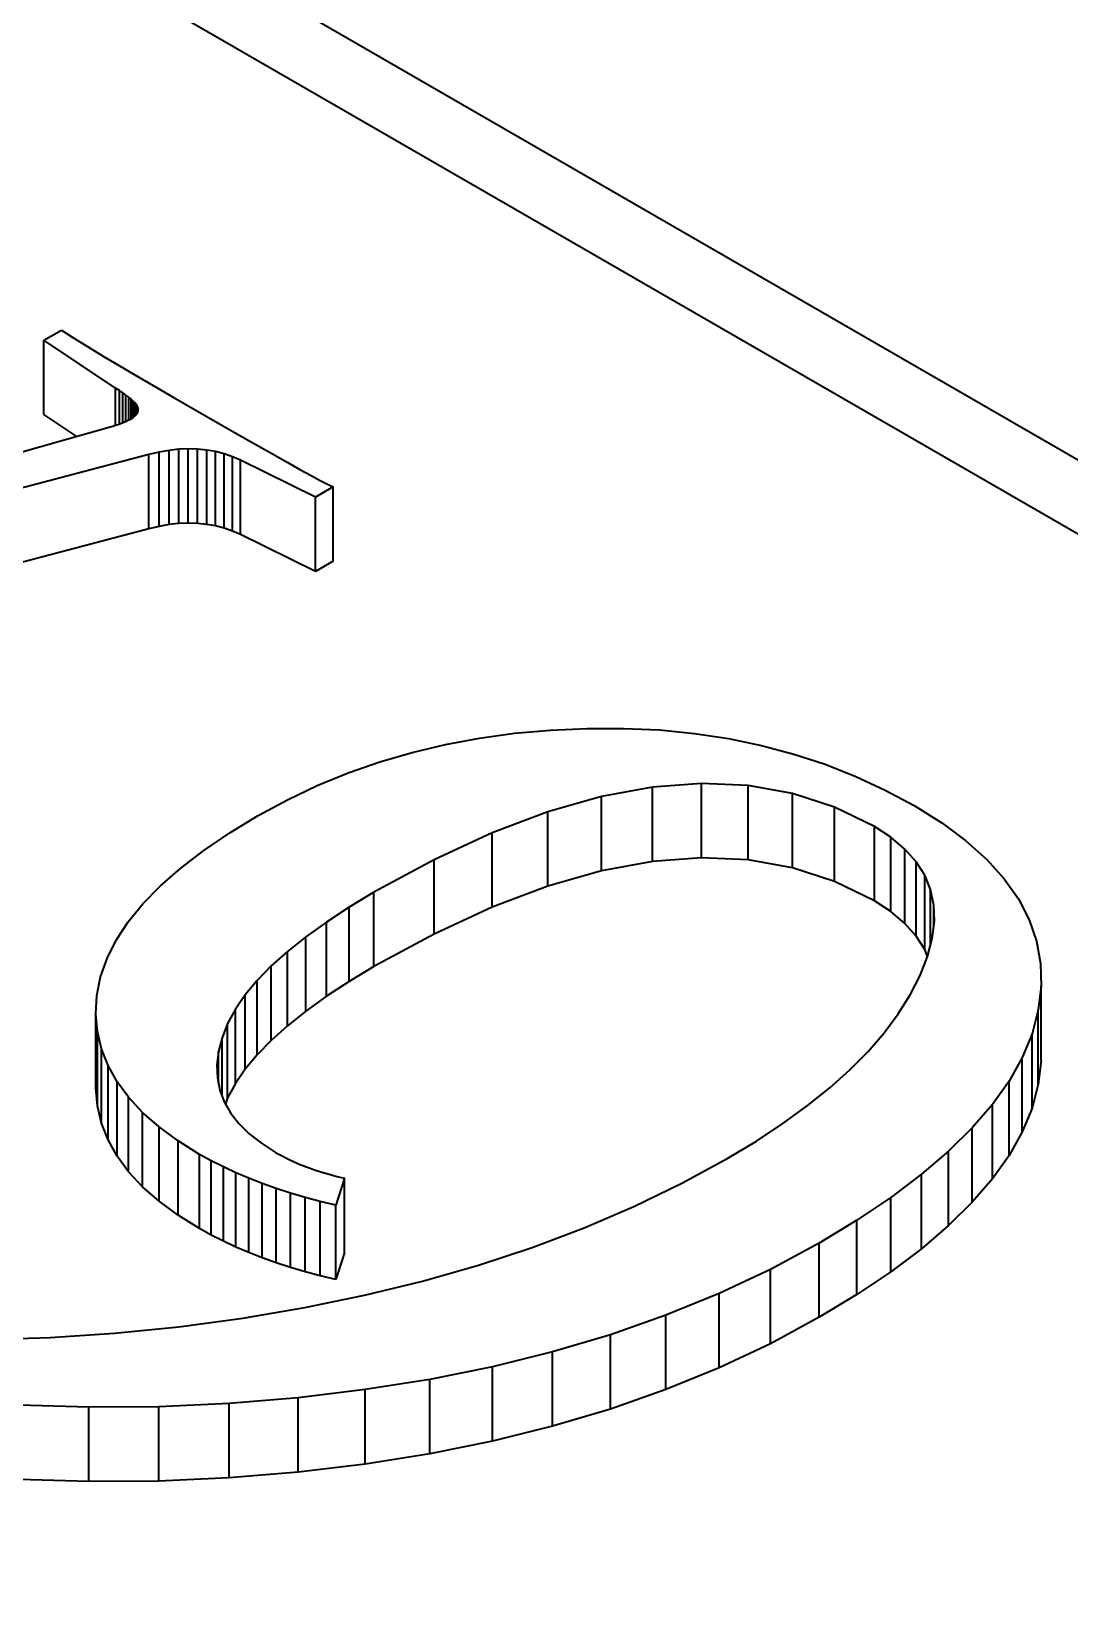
# Model space of a CAD drawing. Header units: millimetres. Extents: x -148 to 148, y -105 to 105.
# Drawn here: x 35.487 to 36.628, y 21.302 to 23.029 of the extents above; entities that cross this region are included whole.
import ezdxf

# ---------------------------------------------------------------- set-up
doc = ezdxf.new("R2010")
doc.units = ezdxf.units.MM
doc.layers.add('粗实线层', color=7, linetype='Continuous', lineweight=35)

msp = doc.modelspace()

# ---------------------------------------------------------------- linework, layer by layer
at = {"layer": '粗实线层', "color": 7, "lineweight": 35, "ltscale": 0.236784}
for p, q in [((34.4729, 23.8083), (42.6753, 19.0726)), ((34.4729, 23.7267), (42.6753, 18.991))]:
    msp.add_line(p, q, dxfattribs=at)
at = {"layer": '粗实线层', "color": 7, "lineweight": 35, "ltscale": 0.000560411}
for p, q in [((35.5009, 22.69), (35.5203, 22.7012)), ((35.8188, 22.5288), (35.7994, 22.5176))]:
    msp.add_line(p, q, dxfattribs=at)
at = {"layer": '粗实线层', "color": 7, "lineweight": 35, "ltscale": 0.000157017}
msp.add_line((35.5203, 22.7012), (35.5255, 22.6977), dxfattribs=at)
at = {"layer": '粗实线层', "color": 7, "lineweight": 35, "ltscale": 0.000216711}
msp.add_line((35.5255, 22.6977), (35.5327, 22.693), dxfattribs=at)
at = {"layer": '粗实线层', "color": 7, "lineweight": 35, "ltscale": 0.002041}
for p, q in [((35.5009, 22.6083), (35.5009, 22.69)), ((35.6162, 22.4829), (35.6162, 22.5646)), ((35.6274, 22.4855), (35.6274, 22.5671)), ((35.6384, 22.4874), (35.6384, 22.569)), ((35.6492, 22.4885), (35.6492, 22.5702)), ((35.6596, 22.489), (35.6596, 22.5706)), ((35.6698, 22.4887), (35.6698, 22.5703)), ((35.6798, 22.4877), (35.6798, 22.5693)), ((35.6989, 22.4836), (35.6989, 22.5652)), ((35.708, 22.4804), (35.708, 22.5621)), ((35.7169, 22.4766), (35.7169, 22.5583)), ((35.8188, 22.4472), (35.8188, 22.5288)), ((35.7994, 22.436), (35.7994, 22.5176)), ((36.1698, 22.1173), (36.1698, 22.199)), ((36.2236, 22.1214), (36.2236, 22.203)), ((36.1136, 22.1069), (36.1136, 22.1886)), ((36.3235, 22.1104), (36.3235, 22.1921)), ((36.0548, 22.0902), (36.0548, 22.1718)), ((36.3698, 22.0954), (36.3698, 22.1771)), ((35.9936, 22.0671), (35.9936, 22.1487)), ((36.4135, 22.0741), (36.4135, 22.1557)), ((36.4317, 22.0622), (36.4317, 22.1439)), ((35.9298, 22.0376), (35.9298, 22.1193)), ((36.4594, 22.0354), (36.4594, 22.1171)), ((35.8636, 22.0018), (35.8636, 22.0835)), ((35.8363, 21.9855), (35.8363, 22.0671)), ((35.8114, 21.9692), (35.8114, 22.0508)), ((35.7888, 21.953), (35.7888, 22.0346)), ((35.7686, 21.9368), (35.7686, 22.0185)), ((35.7507, 21.9208), (35.7507, 22.0025)), ((35.7352, 21.9049), (35.7352, 21.9865)), ((35.7113, 21.8733), (35.7113, 21.9549)), ((35.7221, 21.889), (35.7221, 21.9707)), ((35.5581, 21.8683), (35.5581, 21.95)), ((36.5936, 21.8726), (36.5936, 21.9543)), ((35.5598, 21.8488), (35.5598, 21.9304)), ((36.5868, 21.8464), (36.5868, 21.9281)), ((35.5714, 21.8114), (35.5714, 21.8931)), ((36.5761, 21.8204), (36.5761, 21.902)), ((35.5939, 21.7765), (35.5939, 21.8582)), ((35.6093, 21.76), (35.6093, 21.8416)), ((35.6275, 21.744), (35.6275, 21.8256)), ((36.5211, 21.7429), (36.5211, 21.8246)), ((35.672, 21.7139), (35.672, 21.7955)), ((35.6848, 21.7068), (35.6848, 21.7885)), ((35.6981, 21.7001), (35.6981, 21.7817)), ((35.7118, 21.6937), (35.7118, 21.7753)), ((35.726, 21.6876), (35.726, 21.7693)), ((35.8313, 21.6876), (35.8313, 21.7693)), ((35.7408, 21.6819), (35.7408, 21.7635)), ((35.756, 21.6764), (35.756, 21.7581)), ((35.7717, 21.6714), (35.7717, 21.753)), ((35.7879, 21.6666), (35.7879, 21.7482)), ((36.4316, 21.6666), (36.4316, 21.7483)), ((35.8046, 21.6622), (35.8046, 21.7438)), ((36.3941, 21.6415), (36.3941, 21.7231)), ((36.3528, 21.6165), (36.3528, 21.6981)), ((36.2992, 21.5875), (36.2992, 21.6691)), ((36.2431, 21.5611), (36.2431, 21.6427)), ((36.1845, 21.5371), (36.1845, 21.6188)), ((36.1234, 21.5157), (36.1234, 21.5974)), ((36.0598, 21.4969), (36.0598, 21.5785)), ((35.9937, 21.4805), (35.9937, 21.5621)), ((35.9251, 21.4666), (35.9251, 21.5483)), ((35.7804, 21.4465), (35.7804, 21.5281)), ((35.5501, 21.436), (35.5501, 21.5177)), ((35.6271, 21.4366), (35.6271, 21.5183)), ((35.7043, 21.4402), (35.7043, 21.5218))]:
    msp.add_line(p, q, dxfattribs=at)
at = {"layer": '粗实线层', "color": 7, "lineweight": 35, "ltscale": 0.00237}
msp.add_line((35.5797, 22.6374), (35.5009, 22.69), dxfattribs=at)
at = {"layer": '粗实线层', "color": 7, "lineweight": 35, "ltscale": 0.000276702}
msp.add_line((35.5327, 22.693), (35.5421, 22.6871), dxfattribs=at)
at = {"layer": '粗实线层', "color": 7, "lineweight": 35, "ltscale": 0.000337256}
msp.add_line((35.5421, 22.6871), (35.5537, 22.6801), dxfattribs=at)
at = {"layer": '粗实线层', "color": 7, "lineweight": 35, "ltscale": 0.000397305}
msp.add_line((35.5537, 22.6801), (35.5673, 22.6719), dxfattribs=at)
at = {"layer": '粗实线层', "color": 7, "lineweight": 35, "ltscale": 0.000457695}
msp.add_line((35.5673, 22.6719), (35.583, 22.6626), dxfattribs=at)
at = {"layer": '粗实线层', "color": 7, "lineweight": 35, "ltscale": 0.000517766}
msp.add_line((35.583, 22.6626), (35.6009, 22.6521), dxfattribs=at)
at = {"layer": '粗实线层', "color": 7, "lineweight": 35, "ltscale": 0.000578035}
msp.add_line((35.6009, 22.6521), (35.6209, 22.6404), dxfattribs=at)
at = {"layer": '粗实线层', "color": 7, "lineweight": 35, "ltscale": 0.00102}
msp.add_line((35.5797, 22.5966), (35.5797, 22.6374), dxfattribs=at)
at = {"layer": '粗实线层', "color": 7, "lineweight": 35, "ltscale": 0.000124531}
msp.add_line((35.5839, 22.6347), (35.5797, 22.6374), dxfattribs=at)
at = {"layer": '粗实线层', "color": 7, "lineweight": 35, "ltscale": 0.000914383}
msp.add_line((35.5839, 22.5981), (35.5839, 22.6347), dxfattribs=at)
at = {"layer": '粗实线层', "color": 7, "lineweight": 35, "ltscale": 0.000114697}
msp.add_line((35.5877, 22.6321), (35.5839, 22.6347), dxfattribs=at)
at = {"layer": '粗实线层', "color": 7, "lineweight": 35, "ltscale": 0.000813293}
msp.add_line((35.5877, 22.5996), (35.5877, 22.6321), dxfattribs=at)
at = {"layer": '粗实线层', "color": 7, "lineweight": 35, "ltscale": 0.000104922}
msp.add_line((35.5911, 22.6297), (35.5877, 22.6321), dxfattribs=at)
at = {"layer": '粗实线层', "color": 7, "lineweight": 35, "ltscale": 0.0007164}
msp.add_line((35.5911, 22.601), (35.5911, 22.6297), dxfattribs=at)
at = {"layer": '粗实线层', "color": 7, "lineweight": 35, "ltscale": 9.4686e-05}
msp.add_line((35.5941, 22.6273), (35.5911, 22.6297), dxfattribs=at)
at = {"layer": '粗实线层', "color": 7, "lineweight": 35, "ltscale": 0.000638445}
msp.add_line((35.6209, 22.6404), (35.6429, 22.6276), dxfattribs=at)
at = {"layer": '粗实线层', "color": 7, "lineweight": 35, "ltscale": 0.000623322}
msp.add_line((35.5941, 22.6024), (35.5941, 22.6273), dxfattribs=at)
at = {"layer": '粗实线层', "color": 7, "lineweight": 35, "ltscale": 8.53274e-05}
msp.add_line((35.5967, 22.6252), (35.5941, 22.6273), dxfattribs=at)
at = {"layer": '粗实线层', "color": 7, "lineweight": 35, "ltscale": 0.000534439}
msp.add_line((35.5967, 22.6038), (35.5967, 22.6252), dxfattribs=at)
at = {"layer": '粗实线层', "color": 7, "lineweight": 35, "ltscale": 7.53391e-05}
msp.add_line((35.599, 22.6231), (35.5967, 22.6252), dxfattribs=at)
at = {"layer": '粗实线层', "color": 7, "lineweight": 35, "ltscale": 0.000447464}
msp.add_line((35.599, 22.6052), (35.599, 22.6231), dxfattribs=at)
at = {"layer": '粗实线层', "color": 7, "lineweight": 35, "ltscale": 6.60912e-05}
msp.add_line((35.6008, 22.6212), (35.599, 22.6231), dxfattribs=at)
at = {"layer": '粗实线层', "color": 7, "lineweight": 35, "ltscale": 0.000363541}
msp.add_line((35.6008, 22.6067), (35.6008, 22.6212), dxfattribs=at)
at = {"layer": '粗实线层', "color": 7, "lineweight": 35, "ltscale": 5.71454e-05}
msp.add_line((35.6023, 22.6195), (35.6008, 22.6212), dxfattribs=at)
at = {"layer": '粗实线层', "color": 7, "lineweight": 35, "ltscale": 0.000282669}
msp.add_line((35.6023, 22.6082), (35.6023, 22.6195), dxfattribs=at)
at = {"layer": '粗实线层', "color": 7, "lineweight": 35, "ltscale": 4.81393e-05}
msp.add_line((35.6033, 22.6179), (35.6023, 22.6195), dxfattribs=at)
at = {"layer": '粗实线层', "color": 7, "lineweight": 35, "ltscale": 0.000205994}
msp.add_line((35.6033, 22.6096), (35.6033, 22.6179), dxfattribs=at)
at = {"layer": '粗实线层', "color": 7, "lineweight": 35, "ltscale": 4.06315e-05}
msp.add_line((35.604, 22.6164), (35.6033, 22.6179), dxfattribs=at)
at = {"layer": '粗实线层', "color": 7, "lineweight": 35, "ltscale": 3.49831e-05}
msp.add_line((35.6034, 22.6098), (35.604, 22.611), dxfattribs=at)
at = {"layer": '粗实线层', "color": 7, "lineweight": 35, "ltscale": 3.59007e-05}
msp.add_line((35.6044, 22.615), (35.604, 22.6164), dxfattribs=at)
at = {"layer": '粗实线层', "color": 7, "lineweight": 35, "ltscale": 3.40599e-05}
msp.add_line((35.604, 22.611), (35.6044, 22.6123), dxfattribs=at)
at = {"layer": '粗实线层', "color": 7, "lineweight": 35, "ltscale": 3.40877e-05}
msp.add_line((35.6045, 22.6137), (35.6044, 22.615), dxfattribs=at)
at = {"layer": '粗实线层', "color": 7, "lineweight": 35, "ltscale": 3.33279e-05}
msp.add_line((35.6044, 22.6123), (35.6045, 22.6137), dxfattribs=at)
at = {"layer": '粗实线层', "color": 7, "lineweight": 35, "ltscale": 0.000698338}
msp.add_line((35.6429, 22.6276), (35.6671, 22.6136), dxfattribs=at)
at = {"layer": '粗实线层', "color": 7, "lineweight": 35, "ltscale": 0.000699329}
msp.add_line((35.6671, 22.6136), (35.6913, 22.5996), dxfattribs=at)
at = {"layer": '粗实线层', "color": 7, "lineweight": 35, "ltscale": 0.009834}
msp.add_line((35.195, 22.4882), (35.5737, 22.5947), dxfattribs=at)
at = {"layer": '粗实线层', "color": 7, "lineweight": 35, "ltscale": 0.001082}
msp.add_line((35.5369, 22.5843), (35.5009, 22.6083), dxfattribs=at)
at = {"layer": '粗实线层', "color": 7, "lineweight": 35, "ltscale": 8.04684e-05}
msp.add_line((35.5737, 22.5947), (35.5767, 22.5957), dxfattribs=at)
at = {"layer": '粗实线层', "color": 7, "lineweight": 35, "ltscale": 7.62405e-05}
msp.add_line((35.5767, 22.5957), (35.5796, 22.5966), dxfattribs=at)
at = {"layer": '粗实线层', "color": 7, "lineweight": 35, "ltscale": 7.22631e-05}
msp.add_line((35.5796, 22.5966), (35.5824, 22.5976), dxfattribs=at)
at = {"layer": '粗实线层', "color": 7, "lineweight": 35, "ltscale": 6.83118e-05}
msp.add_line((35.5824, 22.5976), (35.5849, 22.5985), dxfattribs=at)
at = {"layer": '粗实线层', "color": 7, "lineweight": 35, "ltscale": 6.41153e-05}
msp.add_line((35.5849, 22.5985), (35.5873, 22.5994), dxfattribs=at)
at = {"layer": '粗实线层', "color": 7, "lineweight": 35, "ltscale": 5.97168e-05}
msp.add_line((35.5873, 22.5994), (35.5895, 22.6003), dxfattribs=at)
at = {"layer": '粗实线层', "color": 7, "lineweight": 35, "ltscale": 5.60501e-05}
msp.add_line((35.5895, 22.6003), (35.5916, 22.6012), dxfattribs=at)
at = {"layer": '粗实线层', "color": 7, "lineweight": 35, "ltscale": 5.17141e-05}
msp.add_line((35.5916, 22.6012), (35.5935, 22.6021), dxfattribs=at)
at = {"layer": '粗实线层', "color": 7, "lineweight": 35, "ltscale": 4.79394e-05}
msp.add_line((35.5935, 22.6021), (35.5952, 22.6029), dxfattribs=at)
at = {"layer": '粗实线层', "color": 7, "lineweight": 35, "ltscale": 4.38707e-05}
msp.add_line((35.5952, 22.6029), (35.5967, 22.6038), dxfattribs=at)
at = {"layer": '粗实线层', "color": 7, "lineweight": 35, "ltscale": 5.36586e-05}
msp.add_line((35.5967, 22.6038), (35.5985, 22.6049), dxfattribs=at)
at = {"layer": '粗实线层', "color": 7, "lineweight": 35, "ltscale": 4.91371e-05}
msp.add_line((35.5985, 22.6049), (35.6001, 22.6061), dxfattribs=at)
at = {"layer": '粗实线层', "color": 7, "lineweight": 35, "ltscale": 4.45732e-05}
msp.add_line((35.6001, 22.6061), (35.6015, 22.6073), dxfattribs=at)
at = {"layer": '粗实线层', "color": 7, "lineweight": 35, "ltscale": 4.10572e-05}
msp.add_line((35.6015, 22.6073), (35.6026, 22.6085), dxfattribs=at)
at = {"layer": '粗实线层', "color": 7, "lineweight": 35, "ltscale": 3.7879e-05}
msp.add_line((35.6026, 22.6085), (35.6034, 22.6098), dxfattribs=at)
at = {"layer": '粗实线层', "color": 7, "lineweight": 35, "ltscale": 0.000640605}
msp.add_line((35.6913, 22.5996), (35.7136, 22.5869), dxfattribs=at)
at = {"layer": '粗实线层', "color": 7, "lineweight": 35, "ltscale": 0.000581413}
msp.add_line((35.7136, 22.5869), (35.7338, 22.5754), dxfattribs=at)
at = {"layer": '粗实线层', "color": 7, "lineweight": 35, "ltscale": 0.025989}
for p, q in [((35.6162, 22.5646), (34.6113, 22.2983)), ((35.6162, 22.4829), (34.6113, 22.2166))]:
    msp.add_line(p, q, dxfattribs=at)
at = {"layer": '粗实线层', "color": 7, "lineweight": 35, "ltscale": 0.000288812}
msp.add_line((35.6274, 22.5671), (35.6162, 22.5646), dxfattribs=at)
at = {"layer": '粗实线层', "color": 7, "lineweight": 35, "ltscale": 0.000279389}
msp.add_line((35.6384, 22.569), (35.6274, 22.5671), dxfattribs=at)
at = {"layer": '粗实线层', "color": 7, "lineweight": 35, "ltscale": 0.000270115}
for p, q in [((35.6492, 22.5702), (35.6384, 22.569)), ((35.6492, 22.4885), (35.6384, 22.4874))]:
    msp.add_line(p, q, dxfattribs=at)
at = {"layer": '粗实线层', "color": 7, "lineweight": 35, "ltscale": 0.000261922}
for p, q in [((35.6596, 22.5706), (35.6492, 22.5702)), ((35.6596, 22.489), (35.6492, 22.4885))]:
    msp.add_line(p, q, dxfattribs=at)
at = {"layer": '粗实线层', "color": 7, "lineweight": 35, "ltscale": 0.000255296}
for p, q in [((35.6698, 22.5703), (35.6596, 22.5706)), ((35.6698, 22.4887), (35.6596, 22.489))]:
    msp.add_line(p, q, dxfattribs=at)
at = {"layer": '粗实线层', "color": 7, "lineweight": 35, "ltscale": 0.000249951}
for p, q in [((35.6798, 22.5693), (35.6698, 22.5703)), ((35.6798, 22.4877), (35.6698, 22.4887))]:
    msp.add_line(p, q, dxfattribs=at)
at = {"layer": '粗实线层', "color": 7, "lineweight": 35, "ltscale": 0.000245155}
msp.add_line((35.6895, 22.5677), (35.6798, 22.5693), dxfattribs=at)
at = {"layer": '粗实线层', "color": 7, "lineweight": 35, "ltscale": 0.002042}
for p, q in [((35.6895, 22.486), (35.6895, 22.5677)), ((36.2748, 22.1191), (36.2748, 22.2007)), ((36.4471, 22.0493), (36.4471, 22.131)), ((36.4689, 22.0206), (36.4689, 22.1022)), ((36.5967, 21.8985), (36.5967, 21.9802)), ((35.7028, 21.8576), (35.7028, 21.9392)), ((35.5642, 21.8298), (35.5642, 21.9115)), ((35.5813, 21.7937), (35.5813, 21.8753)), ((36.5616, 21.7944), (36.5616, 21.8761)), ((36.5433, 21.7686), (36.5433, 21.8502)), ((35.6484, 21.7286), (35.6484, 21.8103)), ((36.4951, 21.7173), (36.4951, 21.799)), ((36.4653, 21.6919), (36.4653, 21.7736)), ((35.8218, 21.658), (35.8218, 21.7397)), ((35.854, 21.4553), (35.854, 21.537))]:
    msp.add_line(p, q, dxfattribs=at)
at = {"layer": '粗实线层', "color": 7, "lineweight": 35, "ltscale": 0.000243056}
msp.add_line((35.6989, 22.5652), (35.6895, 22.5677), dxfattribs=at)
at = {"layer": '粗实线层', "color": 7, "lineweight": 35, "ltscale": 0.000241512}
for p, q in [((35.708, 22.5621), (35.6989, 22.5652)), ((35.708, 22.4804), (35.6989, 22.4836))]:
    msp.add_line(p, q, dxfattribs=at)
at = {"layer": '粗实线层', "color": 7, "lineweight": 35, "ltscale": 0.000241584}
for p, q in [((35.7169, 22.5583), (35.708, 22.5621)), ((35.7169, 22.4766), (35.708, 22.4804))]:
    msp.add_line(p, q, dxfattribs=at)
at = {"layer": '粗实线层', "color": 7, "lineweight": 35, "ltscale": 0.000522744}
msp.add_line((35.7338, 22.5754), (35.752, 22.5651), dxfattribs=at)
at = {"layer": '粗实线层', "color": 7, "lineweight": 35, "ltscale": 0.000464225}
msp.add_line((35.752, 22.5651), (35.7682, 22.556), dxfattribs=at)
at = {"layer": '粗实线层', "color": 7, "lineweight": 35, "ltscale": 0.0023}
for p, q in [((35.7994, 22.5176), (35.7169, 22.5583)), ((35.7994, 22.436), (35.7169, 22.4766))]:
    msp.add_line(p, q, dxfattribs=at)
at = {"layer": '粗实线层', "color": 7, "lineweight": 35, "ltscale": 0.000404863}
msp.add_line((35.7682, 22.556), (35.7823, 22.5481), dxfattribs=at)
at = {"layer": '粗实线层', "color": 7, "lineweight": 35, "ltscale": 0.000346217}
msp.add_line((35.7823, 22.5481), (35.7945, 22.5415), dxfattribs=at)
at = {"layer": '粗实线层', "color": 7, "lineweight": 35, "ltscale": 0.000287404}
msp.add_line((35.7945, 22.5415), (35.8046, 22.536), dxfattribs=at)
at = {"layer": '粗实线层', "color": 7, "lineweight": 35, "ltscale": 0.000228627}
msp.add_line((35.8046, 22.536), (35.8127, 22.5318), dxfattribs=at)
at = {"layer": '粗实线层', "color": 7, "lineweight": 35, "ltscale": 0.000169922}
msp.add_line((35.8127, 22.5318), (35.8188, 22.5288), dxfattribs=at)
at = {"layer": '粗实线层', "color": 7, "lineweight": 35, "ltscale": 0.000288897}
msp.add_line((35.6274, 22.4855), (35.6162, 22.4829), dxfattribs=at)
at = {"layer": '粗实线层', "color": 7, "lineweight": 35, "ltscale": 0.000279325}
msp.add_line((35.6384, 22.4874), (35.6274, 22.4855), dxfattribs=at)
at = {"layer": '粗实线层', "color": 7, "lineweight": 35, "ltscale": 0.000245221}
msp.add_line((35.6895, 22.486), (35.6798, 22.4877), dxfattribs=at)
at = {"layer": '粗实线层', "color": 7, "lineweight": 35, "ltscale": 0.000242961}
msp.add_line((35.6989, 22.4836), (35.6895, 22.486), dxfattribs=at)
at = {"layer": '粗实线层', "color": 7, "lineweight": 35, "ltscale": 0.00056022}
msp.add_line((35.8188, 22.4472), (35.7994, 22.436), dxfattribs=at)
at = {"layer": '粗实线层', "color": 7, "lineweight": 35, "ltscale": 0.000954236}
msp.add_line((35.9421, 22.2459), (35.9796, 22.2529), dxfattribs=at)
at = {"layer": '粗实线层', "color": 7, "lineweight": 35, "ltscale": 0.000969997}
msp.add_line((35.9796, 22.2529), (36.0181, 22.2582), dxfattribs=at)
at = {"layer": '粗实线层', "color": 7, "lineweight": 35, "ltscale": 0.000988577}
msp.add_line((36.0181, 22.2582), (36.0575, 22.2617), dxfattribs=at)
at = {"layer": '粗实线层', "color": 7, "lineweight": 35, "ltscale": 0.001009}
msp.add_line((36.0575, 22.2617), (36.0978, 22.2636), dxfattribs=at)
at = {"layer": '粗实线层', "color": 7, "lineweight": 35, "ltscale": 0.001007}
msp.add_line((36.0978, 22.2636), (36.138, 22.2636), dxfattribs=at)
at = {"layer": '粗实线层', "color": 7, "lineweight": 35, "ltscale": 0.000984131}
msp.add_line((36.138, 22.2636), (36.1774, 22.2618), dxfattribs=at)
at = {"layer": '粗实线层', "color": 7, "lineweight": 35, "ltscale": 0.000963595}
msp.add_line((36.1774, 22.2618), (36.2157, 22.258), dxfattribs=at)
at = {"layer": '粗实线层', "color": 7, "lineweight": 35, "ltscale": 0.000945199}
msp.add_line((36.2157, 22.258), (36.2531, 22.2524), dxfattribs=at)
at = {"layer": '粗实线层', "color": 7, "lineweight": 35, "ltscale": 0.000929864}
msp.add_line((36.2531, 22.2524), (36.2895, 22.2448), dxfattribs=at)
at = {"layer": '粗实线层', "color": 7, "lineweight": 35, "ltscale": 0.000928894}
msp.add_line((35.8699, 22.2267), (35.9055, 22.2372), dxfattribs=at)
at = {"layer": '粗实线层', "color": 7, "lineweight": 35, "ltscale": 0.00094034}
msp.add_line((35.9055, 22.2372), (35.9421, 22.2459), dxfattribs=at)
at = {"layer": '粗实线层', "color": 7, "lineweight": 35, "ltscale": 0.000916977}
msp.add_line((36.2895, 22.2448), (36.325, 22.2354), dxfattribs=at)
at = {"layer": '粗实线层', "color": 7, "lineweight": 35, "ltscale": 0.000907398}
msp.add_line((36.325, 22.2354), (36.3595, 22.2241), dxfattribs=at)
at = {"layer": '粗实线层', "color": 7, "lineweight": 35, "ltscale": 0.00091334}
msp.add_line((35.8013, 22.2007), (35.8351, 22.2146), dxfattribs=at)
at = {"layer": '粗实线层', "color": 7, "lineweight": 35, "ltscale": 0.000919918}
msp.add_line((35.8351, 22.2146), (35.8699, 22.2267), dxfattribs=at)
at = {"layer": '粗实线层', "color": 7, "lineweight": 35, "ltscale": 0.000900633}
msp.add_line((36.3595, 22.2241), (36.393, 22.2108), dxfattribs=at)
at = {"layer": '粗实线层', "color": 7, "lineweight": 35, "ltscale": 0.000909992}
msp.add_line((35.7685, 22.1851), (35.8013, 22.2007), dxfattribs=at)
at = {"layer": '粗实线层', "color": 7, "lineweight": 35, "ltscale": 0.00143}
for p, q in [((36.1698, 22.199), (36.1136, 22.1886)), ((36.1698, 22.1173), (36.1136, 22.1069))]:
    msp.add_line(p, q, dxfattribs=at)
at = {"layer": '粗实线层', "color": 7, "lineweight": 35, "ltscale": 0.001347}
for p, q in [((36.2236, 22.203), (36.1698, 22.199)), ((36.2236, 22.1214), (36.1698, 22.1173))]:
    msp.add_line(p, q, dxfattribs=at)
at = {"layer": '粗实线层', "color": 7, "lineweight": 35, "ltscale": 0.001282}
for p, q in [((36.2748, 22.2007), (36.2236, 22.203)), ((36.2748, 22.1191), (36.2236, 22.1214))]:
    msp.add_line(p, q, dxfattribs=at)
at = {"layer": '粗实线层', "color": 7, "lineweight": 35, "ltscale": 0.001237}
for p, q in [((36.3235, 22.1921), (36.2748, 22.2007)), ((36.3235, 22.1104), (36.2748, 22.1191))]:
    msp.add_line(p, q, dxfattribs=at)
at = {"layer": '粗实线层', "color": 7, "lineweight": 35, "ltscale": 0.000897391}
msp.add_line((36.393, 22.2108), (36.4255, 22.1957), dxfattribs=at)
at = {"layer": '粗实线层', "color": 7, "lineweight": 35, "ltscale": 0.000908075}
msp.add_line((35.7365, 22.1678), (35.7685, 22.1851), dxfattribs=at)
at = {"layer": '粗实线层', "color": 7, "lineweight": 35, "ltscale": 0.001527}
for p, q in [((36.1136, 22.1886), (36.0548, 22.1718)), ((36.1136, 22.1069), (36.0548, 22.0902))]:
    msp.add_line(p, q, dxfattribs=at)
at = {"layer": '粗实线层', "color": 7, "lineweight": 35, "ltscale": 0.001215}
for p, q in [((36.3698, 22.1771), (36.3235, 22.1921)), ((36.3698, 22.0954), (36.3235, 22.1104))]:
    msp.add_line(p, q, dxfattribs=at)
at = {"layer": '粗实线层', "color": 7, "lineweight": 35, "ltscale": 0.000896394}
msp.add_line((36.4255, 22.1957), (36.4571, 22.1787), dxfattribs=at)
at = {"layer": '粗实线层', "color": 7, "lineweight": 35, "ltscale": 0.00092043}
msp.add_line((35.7051, 22.1487), (35.7365, 22.1678), dxfattribs=at)
at = {"layer": '粗实线层', "color": 7, "lineweight": 35, "ltscale": 0.001637}
for p, q in [((36.0548, 22.1718), (35.9936, 22.1487)), ((36.0548, 22.0902), (35.9936, 22.0671)), ((35.8533, 21.6407), (35.9169, 21.6562))]:
    msp.add_line(p, q, dxfattribs=at)
at = {"layer": '粗实线层', "color": 7, "lineweight": 35, "ltscale": 0.001217}
for p, q in [((36.4135, 22.1557), (36.3698, 22.1771)), ((36.4135, 22.0741), (36.3698, 22.0954))]:
    msp.add_line(p, q, dxfattribs=at)
at = {"layer": '粗实线层', "color": 7, "lineweight": 35, "ltscale": 0.000895975}
msp.add_line((36.4571, 22.1787), (36.4875, 22.1597), dxfattribs=at)
at = {"layer": '粗实线层', "color": 7, "lineweight": 35, "ltscale": 0.000858598}
msp.add_line((35.6766, 22.1294), (35.7051, 22.1487), dxfattribs=at)
at = {"layer": '粗实线层', "color": 7, "lineweight": 35, "ltscale": 0.001756}
for p, q in [((35.9936, 22.1487), (35.9298, 22.1193)), ((35.9936, 22.0671), (35.9298, 22.0376))]:
    msp.add_line(p, q, dxfattribs=at)
at = {"layer": '粗实线层', "color": 7, "lineweight": 35, "ltscale": 0.000544481}
for p, q in [((36.4317, 22.1439), (36.4135, 22.1557)), ((36.4317, 22.0622), (36.4135, 22.0741))]:
    msp.add_line(p, q, dxfattribs=at)
at = {"layer": '粗实线层', "color": 7, "lineweight": 35, "ltscale": 0.00082933}
msp.add_line((36.4875, 22.1597), (36.5141, 22.14), dxfattribs=at)
at = {"layer": '粗实线层', "color": 7, "lineweight": 35, "ltscale": 0.000798378}
msp.add_line((35.6513, 22.11), (35.6766, 22.1294), dxfattribs=at)
at = {"layer": '粗实线层', "color": 7, "lineweight": 35, "ltscale": 0.000500344}
msp.add_line((36.4471, 22.131), (36.4317, 22.1439), dxfattribs=at)
at = {"layer": '粗实线层', "color": 7, "lineweight": 35, "ltscale": 0.00046499}
msp.add_line((36.4594, 22.1171), (36.4471, 22.131), dxfattribs=at)
at = {"layer": '粗实线层', "color": 7, "lineweight": 35, "ltscale": 0.000769939}
msp.add_line((36.5141, 22.14), (36.5371, 22.1194), dxfattribs=at)
at = {"layer": '粗实线层', "color": 7, "lineweight": 35, "ltscale": 0.000741254}
msp.add_line((35.629, 22.0905), (35.6513, 22.11), dxfattribs=at)
at = {"layer": '粗实线层', "color": 7, "lineweight": 35, "ltscale": 0.001883}
for p, q in [((35.9298, 22.1193), (35.8636, 22.0835)), ((35.9298, 22.0376), (35.8636, 22.0018))]:
    msp.add_line(p, q, dxfattribs=at)
at = {"layer": '粗实线层', "color": 7, "lineweight": 35, "ltscale": 0.000440032}
msp.add_line((36.4689, 22.1022), (36.4594, 22.1171), dxfattribs=at)
at = {"layer": '粗实线层', "color": 7, "lineweight": 35, "ltscale": 0.000717084}
msp.add_line((36.5371, 22.1194), (36.5563, 22.0982), dxfattribs=at)
at = {"layer": '粗实线层', "color": 7, "lineweight": 35, "ltscale": 0.000428577}
msp.add_line((36.4753, 22.0864), (36.4689, 22.1022), dxfattribs=at)
at = {"layer": '粗实线层', "color": 7, "lineweight": 35, "ltscale": 0.000674372}
msp.add_line((36.5563, 22.0982), (36.5718, 22.0761), dxfattribs=at)
at = {"layer": '粗实线层', "color": 7, "lineweight": 35, "ltscale": 0.00068869}
msp.add_line((35.6097, 22.0708), (35.629, 22.0905), dxfattribs=at)
at = {"layer": '粗实线层', "color": 7, "lineweight": 35, "ltscale": 0.000795133}
for p, q in [((35.8636, 22.0835), (35.8363, 22.0671)), ((35.8636, 22.0018), (35.8363, 21.9855))]:
    msp.add_line(p, q, dxfattribs=at)
at = {"layer": '粗实线层', "color": 7, "lineweight": 35, "ltscale": 0.001514}
msp.add_line((36.4753, 22.0258), (36.4753, 22.0864), dxfattribs=at)
at = {"layer": '粗实线层', "color": 7, "lineweight": 35, "ltscale": 0.000431245}
msp.add_line((36.4789, 22.0695), (36.4753, 22.0864), dxfattribs=at)
at = {"layer": '粗实线层', "color": 7, "lineweight": 35, "ltscale": 0.00064236}
msp.add_line((36.5718, 22.0761), (36.5836, 22.0533), dxfattribs=at)
at = {"layer": '粗实线层', "color": 7, "lineweight": 35, "ltscale": 0.000640352}
msp.add_line((35.5935, 22.0509), (35.6097, 22.0708), dxfattribs=at)
at = {"layer": '粗实线层', "color": 7, "lineweight": 35, "ltscale": 0.000744337}
for p, q in [((35.8363, 22.0671), (35.8114, 22.0508)), ((35.8363, 21.9855), (35.8114, 21.9692))]:
    msp.add_line(p, q, dxfattribs=at)
at = {"layer": '粗实线层', "color": 7, "lineweight": 35, "ltscale": 0.00050059}
msp.add_line((36.4471, 22.0493), (36.4317, 22.0622), dxfattribs=at)
at = {"layer": '粗实线层', "color": 7, "lineweight": 35, "ltscale": 0.000571442}
msp.add_line((36.4789, 22.0466), (36.4789, 22.0695), dxfattribs=at)
at = {"layer": '粗实线层', "color": 7, "lineweight": 35, "ltscale": 0.00044658}
msp.add_line((36.4795, 22.0516), (36.4789, 22.0695), dxfattribs=at)
at = {"layer": '粗实线层', "color": 7, "lineweight": 35, "ltscale": 0.000597889}
msp.add_line((35.5803, 22.0309), (35.5935, 22.0509), dxfattribs=at)
at = {"layer": '粗实线层', "color": 7, "lineweight": 35, "ltscale": 0.000694577}
for p, q in [((35.8114, 22.0508), (35.7888, 22.0346)), ((35.8114, 21.9692), (35.7888, 21.953))]:
    msp.add_line(p, q, dxfattribs=at)
at = {"layer": '粗实线层', "color": 7, "lineweight": 35, "ltscale": 0.000464705}
msp.add_line((36.4594, 22.0354), (36.4471, 22.0493), dxfattribs=at)
at = {"layer": '粗实线层', "color": 7, "lineweight": 35, "ltscale": 0.000475049}
msp.add_line((36.4772, 22.0328), (36.4795, 22.0516), dxfattribs=at)
at = {"layer": '粗实线层', "color": 7, "lineweight": 35, "ltscale": 0.000623683}
msp.add_line((36.5836, 22.0533), (36.5917, 22.0297), dxfattribs=at)
at = {"layer": '粗实线层', "color": 7, "lineweight": 35, "ltscale": 0.000562463}
msp.add_line((35.5703, 22.0108), (35.5803, 22.0309), dxfattribs=at)
at = {"layer": '粗实线层', "color": 7, "lineweight": 35, "ltscale": 0.000646038}
for p, q in [((35.7888, 22.0346), (35.7686, 22.0185)), ((35.7888, 21.953), (35.7686, 21.9368))]:
    msp.add_line(p, q, dxfattribs=at)
at = {"layer": '粗实线层', "color": 7, "lineweight": 35, "ltscale": 0.000440354}
msp.add_line((36.4689, 22.0206), (36.4594, 22.0354), dxfattribs=at)
at = {"layer": '粗实线层', "color": 7, "lineweight": 35, "ltscale": 0.000513814}
msp.add_line((36.4719, 22.0129), (36.4772, 22.0328), dxfattribs=at)
at = {"layer": '粗实线层', "color": 7, "lineweight": 35, "ltscale": 0.000618524}
msp.add_line((36.5917, 22.0297), (36.5961, 22.0053), dxfattribs=at)
at = {"layer": '粗实线层', "color": 7, "lineweight": 35, "ltscale": 0.000536372}
msp.add_line((35.5632, 21.9906), (35.5703, 22.0108), dxfattribs=at)
at = {"layer": '粗实线层', "color": 7, "lineweight": 35, "ltscale": 0.000599981}
for p, q in [((35.7686, 22.0185), (35.7507, 22.0025)), ((35.7686, 21.9368), (35.7507, 21.9208))]:
    msp.add_line(p, q, dxfattribs=at)
at = {"layer": '粗实线层', "color": 7, "lineweight": 35, "ltscale": 0.000560046}
msp.add_line((36.4637, 21.9921), (36.4719, 22.0129), dxfattribs=at)
at = {"layer": '粗实线层', "color": 7, "lineweight": 35, "ltscale": 0.000204443}
msp.add_line((36.472, 22.013), (36.4689, 22.0206), dxfattribs=at)
at = {"layer": '粗实线层', "color": 7, "lineweight": 35, "ltscale": 0.000519725}
msp.add_line((35.5592, 21.9702), (35.5632, 21.9906), dxfattribs=at)
at = {"layer": '粗实线层', "color": 7, "lineweight": 35, "ltscale": 0.000556255}
for p, q in [((35.7507, 22.0025), (35.7352, 21.9865)), ((35.7507, 21.9208), (35.7352, 21.9049))]:
    msp.add_line(p, q, dxfattribs=at)
at = {"layer": '粗实线层', "color": 7, "lineweight": 35, "ltscale": 0.000595577}
msp.add_line((36.4529, 21.9708), (36.4637, 21.9921), dxfattribs=at)
at = {"layer": '粗实线层', "color": 7, "lineweight": 35, "ltscale": 0.000628113}
msp.add_line((36.5961, 22.0053), (36.5967, 21.9802), dxfattribs=at)
at = {"layer": '粗实线层', "color": 7, "lineweight": 35, "ltscale": 0.000514993}
for p, q in [((35.7352, 21.9865), (35.7221, 21.9707)), ((35.7352, 21.9049), (35.7221, 21.889))]:
    msp.add_line(p, q, dxfattribs=at)
at = {"layer": '粗实线层', "color": 7, "lineweight": 35, "ltscale": 0.000652303}
msp.add_line((36.5967, 21.9802), (36.5936, 21.9543), dxfattribs=at)
at = {"layer": '粗实线层', "color": 7, "lineweight": 35, "ltscale": 0.00050503}
msp.add_line((35.5581, 21.95), (35.5592, 21.9702), dxfattribs=at)
at = {"layer": '粗实线层', "color": 7, "lineweight": 35, "ltscale": 0.000445317}
msp.add_line((35.7113, 21.9549), (35.7028, 21.9392), dxfattribs=at)
at = {"layer": '粗实线层', "color": 7, "lineweight": 35, "ltscale": 0.000477729}
for p, q in [((35.7221, 21.9707), (35.7113, 21.9549)), ((35.7221, 21.889), (35.7113, 21.8733))]:
    msp.add_line(p, q, dxfattribs=at)
at = {"layer": '粗实线层', "color": 7, "lineweight": 35, "ltscale": 0.000618141}
msp.add_line((36.4398, 21.9499), (36.4529, 21.9708), dxfattribs=at)
at = {"layer": '粗实线层', "color": 7, "lineweight": 35, "ltscale": 0.000491157}
msp.add_line((35.5598, 21.9304), (35.5581, 21.95), dxfattribs=at)
at = {"layer": '粗实线层', "color": 7, "lineweight": 35, "ltscale": 0.000418659}
msp.add_line((35.7028, 21.9392), (35.6967, 21.9236), dxfattribs=at)
at = {"layer": '粗实线层', "color": 7, "lineweight": 35, "ltscale": 0.000645605}
msp.add_line((36.4244, 21.9291), (36.4398, 21.9499), dxfattribs=at)
at = {"layer": '粗实线层', "color": 7, "lineweight": 35, "ltscale": 0.000676912}
msp.add_line((36.5936, 21.9543), (36.5868, 21.9281), dxfattribs=at)
at = {"layer": '粗实线层', "color": 7, "lineweight": 35, "ltscale": 0.000486443}
msp.add_line((35.5642, 21.9115), (35.5598, 21.9304), dxfattribs=at)
at = {"layer": '粗实线层', "color": 7, "lineweight": 35, "ltscale": 0.000393396}
msp.add_line((35.6967, 21.9236), (35.6928, 21.9084), dxfattribs=at)
at = {"layer": '粗实线层', "color": 7, "lineweight": 35, "ltscale": 0.0016}
msp.add_line((35.6967, 21.8597), (35.6967, 21.9236), dxfattribs=at)
at = {"layer": '粗实线层', "color": 7, "lineweight": 35, "ltscale": 0.000676384}
msp.add_line((36.4067, 21.9087), (36.4244, 21.9291), dxfattribs=at)
at = {"layer": '粗实线层', "color": 7, "lineweight": 35, "ltscale": 0.000704499}
for p, q in [((36.5868, 21.9281), (36.5761, 21.902)), ((36.5868, 21.8464), (36.5761, 21.8204))]:
    msp.add_line(p, q, dxfattribs=at)
at = {"layer": '粗实线层', "color": 7, "lineweight": 35, "ltscale": 0.000493044}
msp.add_line((35.5714, 21.8931), (35.5642, 21.9115), dxfattribs=at)
at = {"layer": '粗实线层', "color": 7, "lineweight": 35, "ltscale": 0.00036903}
msp.add_line((35.6928, 21.9084), (35.6911, 21.8937), dxfattribs=at)
at = {"layer": '粗实线层', "color": 7, "lineweight": 35, "ltscale": 0.000872803}
msp.add_line((35.6928, 21.8735), (35.6928, 21.9084), dxfattribs=at)
at = {"layer": '粗实线层', "color": 7, "lineweight": 35, "ltscale": 0.000711047}
msp.add_line((36.3867, 21.8885), (36.4067, 21.9087), dxfattribs=at)
at = {"layer": '粗实线层', "color": 7, "lineweight": 35, "ltscale": 0.000508386}
msp.add_line((35.5813, 21.8753), (35.5714, 21.8931), dxfattribs=at)
at = {"layer": '粗实线层', "color": 7, "lineweight": 35, "ltscale": 0.000351533}
msp.add_line((35.6911, 21.8937), (35.6916, 21.8797), dxfattribs=at)
at = {"layer": '粗实线层', "color": 7, "lineweight": 35, "ltscale": 0.000748049}
msp.add_line((36.3644, 21.8685), (36.3867, 21.8885), dxfattribs=at)
at = {"layer": '粗实线层', "color": 7, "lineweight": 35, "ltscale": 0.000743073}
msp.add_line((36.5761, 21.902), (36.5616, 21.8761), dxfattribs=at)
at = {"layer": '粗实线层', "color": 7, "lineweight": 35, "ltscale": 0.000651545}
msp.add_line((36.5967, 21.8985), (36.5936, 21.8726), dxfattribs=at)
at = {"layer": '粗实线层', "color": 7, "lineweight": 35, "ltscale": 0.000490776}
msp.add_line((35.5598, 21.8488), (35.5581, 21.8683), dxfattribs=at)
at = {"layer": '粗实线层', "color": 7, "lineweight": 35, "ltscale": 0.000533085}
msp.add_line((35.5939, 21.8582), (35.5813, 21.8753), dxfattribs=at)
at = {"layer": '粗实线层', "color": 7, "lineweight": 35, "ltscale": 0.000343616}
msp.add_line((35.6916, 21.8797), (35.6943, 21.8662), dxfattribs=at)
at = {"layer": '粗实线层', "color": 7, "lineweight": 35, "ltscale": 0.000445652}
msp.add_line((35.7113, 21.8733), (35.7028, 21.8576), dxfattribs=at)
at = {"layer": '粗实线层', "color": 7, "lineweight": 35, "ltscale": 0.000788066}
msp.add_line((36.3398, 21.8488), (36.3644, 21.8685), dxfattribs=at)
at = {"layer": '粗实线层', "color": 7, "lineweight": 35, "ltscale": 0.000791737}
for p, q in [((36.5616, 21.8761), (36.5433, 21.8502)), ((36.5616, 21.7944), (36.5433, 21.7686))]:
    msp.add_line(p, q, dxfattribs=at)
at = {"layer": '粗实线层', "color": 7, "lineweight": 35, "ltscale": 0.000677281}
msp.add_line((36.5936, 21.8726), (36.5868, 21.8464), dxfattribs=at)
at = {"layer": '粗实线层', "color": 7, "lineweight": 35, "ltscale": 0.000565467}
for p, q in [((35.6093, 21.8416), (35.5939, 21.8582)), ((35.6093, 21.76), (35.5939, 21.7765))]:
    msp.add_line(p, q, dxfattribs=at)
at = {"layer": '粗实线层', "color": 7, "lineweight": 35, "ltscale": 0.000343653}
msp.add_line((35.6943, 21.8662), (35.6991, 21.8533), dxfattribs=at)
at = {"layer": '粗实线层', "color": 7, "lineweight": 35, "ltscale": 0.000353261}
msp.add_line((35.6991, 21.8533), (35.706, 21.841), dxfattribs=at)
at = {"layer": '粗实线层', "color": 7, "lineweight": 35, "ltscale": 0.000172493}
msp.add_line((35.7028, 21.8576), (35.7003, 21.8511), dxfattribs=at)
at = {"layer": '粗实线层', "color": 7, "lineweight": 35, "ltscale": 0.000487186}
msp.add_line((35.5642, 21.8298), (35.5598, 21.8488), dxfattribs=at)
at = {"layer": '粗实线层', "color": 7, "lineweight": 35, "ltscale": 0.000604388}
for p, q in [((35.6275, 21.8256), (35.6093, 21.8416)), ((35.6275, 21.744), (35.6093, 21.76))]:
    msp.add_line(p, q, dxfattribs=at)
at = {"layer": '粗实线层', "color": 7, "lineweight": 35, "ltscale": 0.000370772}
msp.add_line((35.706, 21.841), (35.7151, 21.8293), dxfattribs=at)
at = {"layer": '粗实线层', "color": 7, "lineweight": 35, "ltscale": 0.000829356}
msp.add_line((36.3129, 21.8293), (36.3398, 21.8488), dxfattribs=at)
at = {"layer": '粗实线层', "color": 7, "lineweight": 35, "ltscale": 0.000848216}
msp.add_line((36.5433, 21.8502), (36.5211, 21.8246), dxfattribs=at)
at = {"layer": '粗实线层', "color": 7, "lineweight": 35, "ltscale": 0.000492688}
msp.add_line((35.5714, 21.8114), (35.5642, 21.8298), dxfattribs=at)
at = {"layer": '粗实线层', "color": 7, "lineweight": 35, "ltscale": 0.000648379}
msp.add_line((35.6484, 21.8103), (35.6275, 21.8256), dxfattribs=at)
at = {"layer": '粗实线层', "color": 7, "lineweight": 35, "ltscale": 0.000395991}
msp.add_line((35.7151, 21.8293), (35.7264, 21.8182), dxfattribs=at)
at = {"layer": '粗实线层', "color": 7, "lineweight": 35, "ltscale": 0.000426882}
msp.add_line((35.7264, 21.8182), (35.7399, 21.8077), dxfattribs=at)
at = {"layer": '粗实线层', "color": 7, "lineweight": 35, "ltscale": 0.000873293}
msp.add_line((36.2838, 21.8101), (36.3129, 21.8293), dxfattribs=at)
at = {"layer": '粗实线层', "color": 7, "lineweight": 35, "ltscale": 0.000911217}
msp.add_line((36.5211, 21.8246), (36.4951, 21.799), dxfattribs=at)
at = {"layer": '粗实线层', "color": 7, "lineweight": 35, "ltscale": 0.000743406}
msp.add_line((36.5761, 21.8204), (36.5616, 21.7944), dxfattribs=at)
at = {"layer": '粗实线层', "color": 7, "lineweight": 35, "ltscale": 0.000508719}
msp.add_line((35.5813, 21.7937), (35.5714, 21.8114), dxfattribs=at)
at = {"layer": '粗实线层', "color": 7, "lineweight": 35, "ltscale": 0.00069691}
msp.add_line((35.672, 21.7955), (35.6484, 21.8103), dxfattribs=at)
at = {"layer": '粗实线层', "color": 7, "lineweight": 35, "ltscale": 0.000462559}
msp.add_line((35.7399, 21.8077), (35.7555, 21.7977), dxfattribs=at)
at = {"layer": '粗实线层', "color": 7, "lineweight": 35, "ltscale": 0.000918258}
msp.add_line((36.2523, 21.7912), (36.2838, 21.8101), dxfattribs=at)
at = {"layer": '粗实线层', "color": 7, "lineweight": 35, "ltscale": 0.000979834}
for p, q in [((36.4951, 21.799), (36.4653, 21.7736)), ((36.4951, 21.7173), (36.4653, 21.6919))]:
    msp.add_line(p, q, dxfattribs=at)
at = {"layer": '粗实线层', "color": 7, "lineweight": 35, "ltscale": 0.000532778}
msp.add_line((35.5939, 21.7765), (35.5813, 21.7937), dxfattribs=at)
at = {"layer": '粗实线层', "color": 7, "lineweight": 35, "ltscale": 0.000364885}
for p, q in [((35.6848, 21.7885), (35.672, 21.7955)), ((35.6848, 21.7068), (35.672, 21.7139))]:
    msp.add_line(p, q, dxfattribs=at)
at = {"layer": '粗实线层', "color": 7, "lineweight": 35, "ltscale": 0.000371741}
for p, q in [((35.6981, 21.7817), (35.6848, 21.7885)), ((35.6981, 21.7001), (35.6848, 21.7068))]:
    msp.add_line(p, q, dxfattribs=at)
at = {"layer": '粗实线层', "color": 7, "lineweight": 35, "ltscale": 0.000378867}
for p, q in [((35.7118, 21.7753), (35.6981, 21.7817)), ((35.7118, 21.6937), (35.6981, 21.7001))]:
    msp.add_line(p, q, dxfattribs=at)
at = {"layer": '粗实线层', "color": 7, "lineweight": 35, "ltscale": 0.000187481}
msp.add_line((35.7555, 21.7977), (35.762, 21.7941), dxfattribs=at)
at = {"layer": '粗实线层', "color": 7, "lineweight": 35, "ltscale": 0.000190392}
msp.add_line((35.762, 21.7941), (35.7688, 21.7906), dxfattribs=at)
at = {"layer": '粗实线层', "color": 7, "lineweight": 35, "ltscale": 0.000193859}
msp.add_line((35.7688, 21.7906), (35.7759, 21.7873), dxfattribs=at)
at = {"layer": '粗实线层', "color": 7, "lineweight": 35, "ltscale": 0.000196852}
msp.add_line((35.7759, 21.7873), (35.7831, 21.7842), dxfattribs=at)
at = {"layer": '粗实线层', "color": 7, "lineweight": 35, "ltscale": 0.000200757}
msp.add_line((35.7831, 21.7842), (35.7906, 21.7813), dxfattribs=at)
at = {"layer": '粗实线层', "color": 7, "lineweight": 35, "ltscale": 0.001435}
msp.add_line((36.2019, 21.7637), (36.2523, 21.7912), dxfattribs=at)
at = {"layer": '粗实线层', "color": 7, "lineweight": 35, "ltscale": 0.000387292}
for p, q in [((35.726, 21.7693), (35.7118, 21.7753)), ((35.726, 21.6876), (35.7118, 21.6937))]:
    msp.add_line(p, q, dxfattribs=at)
at = {"layer": '粗实线层', "color": 7, "lineweight": 35, "ltscale": 0.000395213}
for p, q in [((35.7408, 21.7635), (35.726, 21.7693)), ((35.7408, 21.6819), (35.726, 21.6876))]:
    msp.add_line(p, q, dxfattribs=at)
at = {"layer": '粗实线层', "color": 7, "lineweight": 35, "ltscale": 0.000204283}
msp.add_line((35.7906, 21.7813), (35.7983, 21.7785), dxfattribs=at)
at = {"layer": '粗实线层', "color": 7, "lineweight": 35, "ltscale": 0.000208577}
msp.add_line((35.7983, 21.7785), (35.8062, 21.776), dxfattribs=at)
at = {"layer": '粗实线层', "color": 7, "lineweight": 35, "ltscale": 0.000212434}
msp.add_line((35.8062, 21.776), (35.8143, 21.7736), dxfattribs=at)
at = {"layer": '粗实线层', "color": 7, "lineweight": 35, "ltscale": 0.000216706}
msp.add_line((35.8143, 21.7736), (35.8227, 21.7713), dxfattribs=at)
at = {"layer": '粗实线层', "color": 7, "lineweight": 35, "ltscale": 0.000776069}
msp.add_line((35.8313, 21.7693), (35.8218, 21.7397), dxfattribs=at)
at = {"layer": '粗实线层', "color": 7, "lineweight": 35, "ltscale": 0.000221597}
msp.add_line((35.8227, 21.7713), (35.8313, 21.7693), dxfattribs=at)
at = {"layer": '粗实线层', "color": 7, "lineweight": 35, "ltscale": 0.001053}
msp.add_line((36.4653, 21.7736), (36.4316, 21.7483), dxfattribs=at)
at = {"layer": '粗实线层', "color": 7, "lineweight": 35, "ltscale": 0.000847927}
msp.add_line((36.5433, 21.7686), (36.5211, 21.7429), dxfattribs=at)
at = {"layer": '粗实线层', "color": 7, "lineweight": 35, "ltscale": 0.000404435}
for p, q in [((35.756, 21.7581), (35.7408, 21.7635)), ((35.756, 21.6764), (35.7408, 21.6819))]:
    msp.add_line(p, q, dxfattribs=at)
at = {"layer": '粗实线层', "color": 7, "lineweight": 35, "ltscale": 0.000413055}
for p, q in [((35.7717, 21.753), (35.756, 21.7581)), ((35.7717, 21.6714), (35.756, 21.6764))]:
    msp.add_line(p, q, dxfattribs=at)
at = {"layer": '粗实线层', "color": 7, "lineweight": 35, "ltscale": 0.000422242}
for p, q in [((35.7879, 21.7482), (35.7717, 21.753)), ((35.7879, 21.6666), (35.7717, 21.6714))]:
    msp.add_line(p, q, dxfattribs=at)
at = {"layer": '粗实线层', "color": 7, "lineweight": 35, "ltscale": 0.00043211}
for p, q in [((35.8046, 21.7438), (35.7879, 21.7482)), ((35.8046, 21.6622), (35.7879, 21.6666))]:
    msp.add_line(p, q, dxfattribs=at)
at = {"layer": '粗实线层', "color": 7, "lineweight": 35, "ltscale": 0.001461}
msp.add_line((36.1493, 21.7382), (36.2019, 21.7637), dxfattribs=at)
at = {"layer": '粗实线层', "color": 7, "lineweight": 35, "ltscale": 0.001129}
for p, q in [((36.4316, 21.7483), (36.3941, 21.7231)), ((36.4316, 21.6666), (36.3941, 21.6415))]:
    msp.add_line(p, q, dxfattribs=at)
at = {"layer": '粗实线层', "color": 7, "lineweight": 35, "ltscale": 0.000648605}
msp.add_line((35.6484, 21.7286), (35.6275, 21.744), dxfattribs=at)
at = {"layer": '粗实线层', "color": 7, "lineweight": 35, "ltscale": 0.000441993}
msp.add_line((35.8218, 21.7397), (35.8046, 21.7438), dxfattribs=at)
at = {"layer": '粗实线层', "color": 7, "lineweight": 35, "ltscale": 0.00149}
msp.add_line((36.0945, 21.7147), (36.1493, 21.7382), dxfattribs=at)
at = {"layer": '粗实线层', "color": 7, "lineweight": 35, "ltscale": 0.000911484}
msp.add_line((36.5211, 21.7429), (36.4951, 21.7173), dxfattribs=at)
at = {"layer": '粗实线层', "color": 7, "lineweight": 35, "ltscale": 0.000696708}
msp.add_line((35.672, 21.7139), (35.6484, 21.7286), dxfattribs=at)
at = {"layer": '粗实线层', "color": 7, "lineweight": 35, "ltscale": 0.001523}
for p, q in [((36.0375, 21.6932), (36.0945, 21.7147)), ((36.3528, 21.6981), (36.2992, 21.6691)), ((36.3528, 21.6165), (36.2992, 21.5875))]:
    msp.add_line(p, q, dxfattribs=at)
at = {"layer": '粗实线层', "color": 7, "lineweight": 35, "ltscale": 0.001208}
for p, q in [((36.3941, 21.7231), (36.3528, 21.6981)), ((36.3941, 21.6415), (36.3528, 21.6165))]:
    msp.add_line(p, q, dxfattribs=at)
at = {"layer": '粗实线层', "color": 7, "lineweight": 35, "ltscale": 0.000776432}
msp.add_line((35.8313, 21.6876), (35.8218, 21.658), dxfattribs=at)
at = {"layer": '粗实线层', "color": 7, "lineweight": 35, "ltscale": 0.001558}
msp.add_line((35.9783, 21.6737), (36.0375, 21.6932), dxfattribs=at)
at = {"layer": '粗实线层', "color": 7, "lineweight": 35, "ltscale": 0.001052}
msp.add_line((36.4653, 21.6919), (36.4316, 21.6666), dxfattribs=at)
at = {"layer": '粗实线层', "color": 7, "lineweight": 35, "ltscale": 0.000442082}
msp.add_line((35.8218, 21.658), (35.8046, 21.6622), dxfattribs=at)
at = {"layer": '粗实线层', "color": 7, "lineweight": 35, "ltscale": 0.001596}
msp.add_line((35.9169, 21.6562), (35.9783, 21.6737), dxfattribs=at)
at = {"layer": '粗实线层', "color": 7, "lineweight": 35, "ltscale": 0.00155}
for p, q in [((36.2992, 21.6691), (36.2431, 21.6427)), ((36.2992, 21.5875), (36.2431, 21.5611))]:
    msp.add_line(p, q, dxfattribs=at)
at = {"layer": '粗实线层', "color": 7, "lineweight": 35, "ltscale": 0.001724}
msp.add_line((35.7195, 21.6157), (35.7875, 21.6272), dxfattribs=at)
at = {"layer": '粗实线层', "color": 7, "lineweight": 35, "ltscale": 0.00168}
msp.add_line((35.7875, 21.6272), (35.8533, 21.6407), dxfattribs=at)
at = {"layer": '粗实线层', "color": 7, "lineweight": 35, "ltscale": 0.001582}
for p, q in [((36.2431, 21.6427), (36.1845, 21.6188)), ((36.2431, 21.5611), (36.1845, 21.5371))]:
    msp.add_line(p, q, dxfattribs=at)
at = {"layer": '粗实线层', "color": 7, "lineweight": 35, "ltscale": 0.001771}
msp.add_line((35.6493, 21.6061), (35.7195, 21.6157), dxfattribs=at)
at = {"layer": '粗实线层', "color": 7, "lineweight": 35, "ltscale": 0.001618}
for p, q in [((36.1845, 21.6188), (36.1234, 21.5974)), ((36.1845, 21.5371), (36.1234, 21.5157))]:
    msp.add_line(p, q, dxfattribs=at)
at = {"layer": '粗实线层', "color": 7, "lineweight": 35, "ltscale": 0.001745}
msp.add_line((35.4381, 21.5921), (35.5079, 21.5942), dxfattribs=at)
at = {"layer": '粗实线层', "color": 7, "lineweight": 35, "ltscale": 0.001764}
msp.add_line((35.5079, 21.5942), (35.5783, 21.5989), dxfattribs=at)
at = {"layer": '粗实线层', "color": 7, "lineweight": 35, "ltscale": 0.001784}
msp.add_line((35.5783, 21.5989), (35.6493, 21.6061), dxfattribs=at)
at = {"layer": '粗实线层', "color": 7, "lineweight": 35, "ltscale": 0.001659}
for p, q in [((36.1234, 21.5974), (36.0598, 21.5785)), ((36.1234, 21.5157), (36.0598, 21.4969))]:
    msp.add_line(p, q, dxfattribs=at)
at = {"layer": '粗实线层', "color": 7, "lineweight": 35, "ltscale": 0.001703}
for p, q in [((36.0598, 21.5785), (35.9937, 21.5621)), ((36.0598, 21.4969), (35.9937, 21.4805))]:
    msp.add_line(p, q, dxfattribs=at)
at = {"layer": '粗实线层', "color": 7, "lineweight": 35, "ltscale": 0.00175}
for p, q in [((35.9937, 21.5621), (35.9251, 21.5483)), ((35.9937, 21.4805), (35.9251, 21.4666))]:
    msp.add_line(p, q, dxfattribs=at)
at = {"layer": '粗实线层', "color": 7, "lineweight": 35, "ltscale": 0.0018}
for p, q in [((35.9251, 21.5483), (35.854, 21.537)), ((35.9251, 21.4666), (35.854, 21.4553))]:
    msp.add_line(p, q, dxfattribs=at)
at = {"layer": '粗实线层', "color": 7, "lineweight": 35, "ltscale": 0.00191}
for p, q in [((35.7804, 21.5281), (35.7043, 21.5218)), ((35.7804, 21.4465), (35.7043, 21.4402))]:
    msp.add_line(p, q, dxfattribs=at)
at = {"layer": '粗实线层', "color": 7, "lineweight": 35, "ltscale": 0.001853}
for p, q in [((35.854, 21.537), (35.7804, 21.5281)), ((35.854, 21.4553), (35.7804, 21.4465))]:
    msp.add_line(p, q, dxfattribs=at)
at = {"layer": '粗实线层', "color": 7, "lineweight": 35, "ltscale": 0.001916}
for p, q in [((35.5501, 21.5177), (35.4735, 21.52)), ((35.5501, 21.436), (35.4735, 21.4384))]:
    msp.add_line(p, q, dxfattribs=at)
at = {"layer": '粗实线层', "color": 7, "lineweight": 35, "ltscale": 0.001923}
for p, q in [((35.6271, 21.5183), (35.5501, 21.5177)), ((35.6271, 21.4366), (35.5501, 21.436))]:
    msp.add_line(p, q, dxfattribs=at)
at = {"layer": '粗实线层', "color": 7, "lineweight": 35, "ltscale": 0.001932}
for p, q in [((35.7043, 21.5218), (35.6271, 21.5183)), ((35.7043, 21.4402), (35.6271, 21.4366))]:
    msp.add_line(p, q, dxfattribs=at)

doc.saveas('drawing.dxf')
